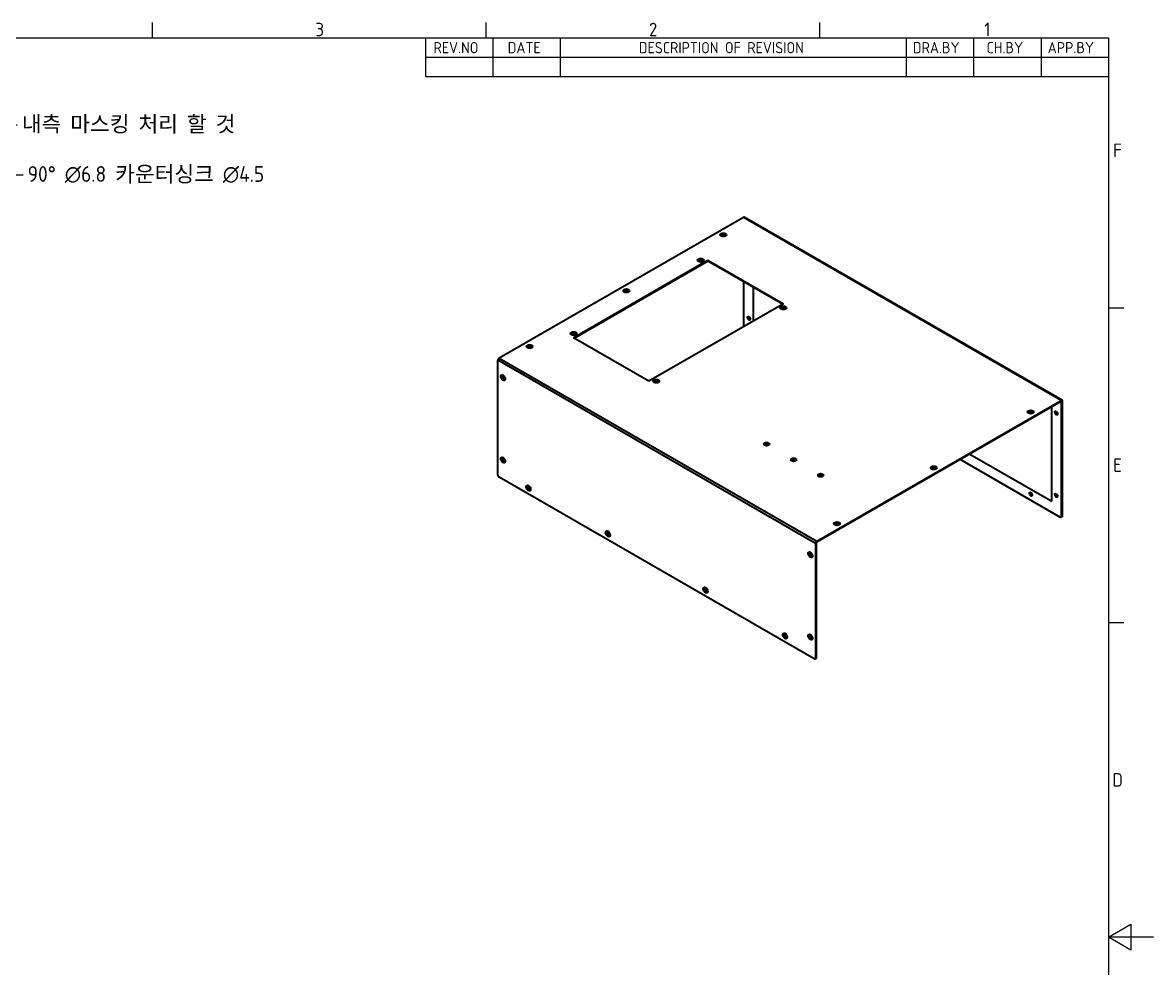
# Model space of a CAD drawing. Header units: millimetres. Extents: x 0 to 1188, y 0 to 840.
# Drawn here: x 685 to 1188, y 406 to 827 of the extents above; entities that cross this region are included whole.
import ezdxf

# ---------------------------------------------------------------- set-up
doc = ezdxf.new("R2010")
doc.units = ezdxf.units.MM
doc.header["$LTSCALE"] = 2
doc.layers.get('0').update_dxf_attribs({"color": 3, "lineweight": 25})
for name, color, linetype, lineweight in [('가시적인 것(ISO)', 3, 'Continuous', 40), ('가시적인 좁은 것(ISO)', 3, 'Continuous', 35), ('경계(ISO)', 7, 'Continuous', 25), ('기호(ISO)', 5, 'Continuous', 25)]:
    doc.layers.add(name, color=color, linetype=linetype, lineweight=lineweight)
doc.styles.add('ISO Proportiona M2B', font='isocp.shx')
doc.styles.add('문자 텍스트_M2B', font='isocp.shx')
doc.styles.add('치수 텍스트_PSTEK_POSCO', font='isocp.shx')
doc.dimstyles.new('치수_PSTEK_POSCO$7', dxfattribs={"dimscale": 2, "dimtxt": 3.5, "dimasz": 2.5, "dimexe": 2, "dimexo": 2.5, "dimgap": 1, "dimtad": 1, "dimrnd": 1e-08, "dimdsep": 46, "dimtxsty": '치수 텍스트_PSTEK_POSCO', "dimcen": 0.09, "dimdle": 10, "dimclrd": 7, "dimclre": 7, "dimclrt": 2, "dimadec": 1, "dimazin": 2, "dimtfac": 1, "dimtmove": 0, "dimatfit": 3, "dimfxl": 0, "dimtolj": 1, "dimlwd": -1, "dimlwe": -1, "dimarcsym": 0})

# ---------------------------------------------------------------- blocks, each defined once
blk = doc.blocks.new('경계 Default Border')
at = {"layer": '경계(ISO)'}
for p, q in [((371.25, 410), (371.25, 413.4000015258789)), ((445.4999923706055, 410), (445.4999923706055, 413.4000015258789)), ((519.7499847412109, 410), (519.7499847412109, 413.4000015258789)), ((584.0000152587891, 350), (587.400016784668, 350)), ((584.0000152587891, 280), (587.400016784668, 280))]:
    blk.add_line(p, q, dxfattribs=at)
at = {"layer": '경계(ISO)', "flags": 128}
for points in [[(10, 10), (10, 410), (584.0000152587891, 410), (584.0000152587891, 10), (10, 10)], [(594.0000152587891, 210), (584.0000152587891, 210), (589.0000152587891, 212.8867530822754), (589.0000152587891, 207.1132469177246), (584.0000152587891, 210)]]:
    blk.add_lwpolyline(points, dxfattribs=at)
at = {"layer": '경계(ISO)', "color": 2, "char_height": 3.00000011920929, "attachment_point": 7, "style": '문자 텍스트_M2B'}
for s, insert in [('3', (407.5435395229536, 410.3713945155963)), ('2', (481.752739416884, 410.3713945155963)), ('1', (556.3610661041481, 410.4)), ('F', (585.0445395201642, 383.4999999403954)), ('E', (585.0445395201642, 313.4713944559917)), ('D', (584.8782702028949, 243.4713944559917))]:
    blk.add_mtext(s, dxfattribs=dict(at, insert=insert))

msp = doc.modelspace()

# ---------------------------------------------------------------- linework, layer by layer
at = {"layer": '가시적인 것(ISO)'}
for p, q in [((1005.546398064905, 740.1848032642758), (896.7933751184298, 677.5581024829683)), ((1147.366980071503, 658.7848895548634), (1005.945623834172, 740.224032313318)), ((929.9283988848292, 686.6548547291002), (989.7496325732022, 721.1036121159573)), ((989.7496325732025, 720.6130838410519), (930.3543069405882, 686.4095905916475)), ((989.7496325732022, 721.1036121159573), (1023.323062543945, 701.7699596251002)), ((989.7496325732022, 721.1036121159573), (989.7496325732025, 720.6130838410519)), ((1022.897154488186, 701.5246954876473), (989.7496325732025, 720.6130838410519)), ((1005.687819421155, 691.6144985231119), (1005.68781942115, 711.4348924521739)), ((1023.323062543945, 701.7699596251002), (963.5018288555715, 667.3212022382431)), ((963.5018288555715, 667.3212022382431), (929.9283988848292, 686.6548547291002)), ((896.2276896934951, 625.5633676218938), (896.2276896934809, 676.5783082120602)), ((1038.21473135576, 596.1189597245135), (1146.967754302235, 658.745660505821)), ((1146.967754302236, 658.2551322309156), (1038.21473135576, 595.6284314496081)), ((1147.109175658486, 607.1581213585389), (1147.109175658473, 658.1730619487057)), ((1147.533439727198, 607.4024387868145), (1147.533439727185, 658.4173793769812)), ((1102.104891099958, 632.4203275161581), (1146.543490233537, 606.8298402296988)), ((1037.083360505876, 543.7959437345991), (896.7933751184445, 624.5835733509862)), ((1146.942716002804, 606.7906111806567), (1147.366980071516, 607.0349286089323)), ((1037.649045930812, 595.1391654536054), (1037.649045930826, 544.124224863439)), ((1038.073309999538, 544.3685422917147), (1038.073309999523, 595.383482881881)), ((1037.906850343856, 544.0010321138325), (1037.482586275144, 543.7567146855569))]:
    msp.add_line(p, q, dxfattribs=at)
for centre, major_axis, ratio, start_param, end_param in [((1005.546398064905, 739.5307655644019), (0.3992257692673453, 0.693266748916241), 0.578093115915639, 0, 0.7834644549746663), ((996.6227104863327, 731.9987177963067), (0.899999999999993, 2.309610835915521e-13), 0.5758617009854835, 5.734490159860872, 9.973473108087916), ((996.6227104863327, 731.8842611988288), (0.8999999999999987, 2.309610835915521e-13), 0.5758617009854833, 0.1106462349596658, 3.030946418630061), ((986.5252256509917, 720.7112526099774), (0.899999999999993, 2.309610835915521e-13), 0.5758617009854835, 5.734490159860872, 9.973473108087916), ((986.5252256509917, 720.5967960124995), (0.8999999999999987, 2.309610835915521e-13), 0.5758617009854833, 0.1106462349596658, 3.030946418630061), ((953.4891968339596, 707.159779254956), (0.8999999999999944, 2.310304725305911e-13), 0.5758617009854832, 5.73449015986087, 9.973473108087916), ((953.4891968339598, 707.045322657478), (0.9000000000000069, 2.309524099741722e-13), 0.5758617009854833, 0.1106462349596658, 3.030946418630061), ((1023.294778272698, 699.5370754927791), (0.9000000000000102, 2.310651670001107e-13), 0.5758617009854833, 5.73449015986087, 9.973473108087834), ((1023.294778272698, 699.4226188953012), (0.8999999999999997, 2.309610835915521e-13), 0.5758617009854833, 0.110646234959666, 3.030946418630061), ((1008.077840341564, 695.3143435705898), (0.4491289904261663, -0.7799250925305435), 0.5780931159156396, 3.220089174092009, 6.204688786677533), ((1008.431393732158, 695.5179414274862), (0.6986450962185743, -1.213216810603029), 0.5780931159156648, 4.127930537968043, 5.296847422801102), ((929.9566831560763, 688.1355955065663), (0.899999999999993, 2.309610835915521e-13), 0.5758617009854835, 5.734490159860872, 9.973473108087916), ((929.9566831560763, 688.0211389090884), (0.8999999999999987, 2.309610835915521e-13), 0.5758617009854833, 0.1106462349596658, 3.030946418630061), ((910.3556831815866, 682.3208407136051), (0.9000000000000086, 2.308570001829935e-13), 0.5758617009854834, 5.734490159860872, 9.973473108087834), ((910.3556831815866, 682.2063841161271), (0.8999999999999987, 2.309610835915521e-13), 0.5758617009854833, 0.1106462349596658, 3.030946418630061), ((896.79337511843, 676.9040647830943), (0.399225769267386, 0.6932667489162161), 0.5780931159156389, 0.7834644549748386, 2.354260781769732), ((898.900553326368, 669.069436553947), (0.4491289904261636, -0.7799250925305384), 0.5780931159156399, 2.602693902525917, 6.822084058243536), ((898.9712640044872, 669.1101561253266), (-0.4491289904254711, 0.779925092529298), 0.578093115915626, 0.07849652049246356, 3.063096133096751), ((966.7262357777822, 666.9614183893681), (0.9000000000000102, 2.310651670001107e-13), 0.5758617009854833, 5.73449015986087, 9.973473108087834), ((966.7262357777822, 666.8469617918902), (0.8999999999999997, 2.309610835915521e-13), 0.5758617009854833, 0.110646234959666, 3.030946418630061), ((1146.967754302236, 658.0916228059472), (0.3992257692673446, 0.6932667489162397), 0.578093115915639, 5.495853435359354, 7.066649762154253), ((1146.967754302236, 658.0916228059472), (0.09980644231683082, 0.1733166872290507), 0.578093115915639, 5.495853435358267, 7.066649762154001), ((1133.405446239079, 653.2307789203293), (0.899999999999993, 2.309610835915521e-13), 0.5758617009854835, 5.734490159860872, 9.973473108087916), ((1133.405446239079, 653.1163223228514), (0.8999999999999987, 2.309610835915521e-13), 0.5758617009854833, 0.1106462349596658, 3.030946418630061), ((1144.860576094301, 653.1725158875529), (0.4491289904261656, -0.7799250925305422), 0.5780931159156398, 3.220089174092009, 6.204688786677533), ((1145.214129484894, 653.3761137444492), (0.6986450962185747, -1.213216810603012), 0.5780931159156716, 4.127930537968031, 5.296847422801102), ((1015.870157070255, 638.9383355940743), (0.8400000000000027, 2.155914335943976e-13), 0.5758617009854833, 5.72982579092454, 9.978137477024575), ((1015.870157070255, 638.7911771116026), (0.8400000000000051, 2.15634801681297e-13), 0.5758617009854833, 0.1527027858924372, 2.988889867697349), ((898.9005533263773, 632.4433253610065), (0.4491289904261642, -0.779925092530539), 0.5780931159156398, 2.602693902525917, 6.822084058243536), ((898.9712640044966, 632.484044932386), (-0.4491289904254719, 0.7799250925292994), 0.5780931159156258, 0.0784965204924637, 3.063096133097055), ((1027.890972350428, 632.0160084596056), (0.8399999999999992, 2.156261280639171e-13), 0.5758617009854834, 5.729825790924539, 9.978137477024575), ((1027.890972350428, 631.8688499771339), (0.8400000000000012, 2.155393918901183e-13), 0.5758617009854833, 0.1527027858924374, 2.988889867697349), ((896.7933751184444, 625.23761105086), (-0.3992257692676882, 0.6932667489160338), 0.5780931159156295, 0.7873318718202178, 2.358128198615397), ((1039.911787630601, 625.0936813251369), (0.8400000000000063, 2.154526557163195e-13), 0.5758617009854832, 5.72982579092454, 9.978137477024575), ((1039.911787630601, 624.9465228426653), (0.8399999999999898, 2.154266348641798e-13), 0.5758617009854834, 0.1527027858924378, 2.98888986769735), ((1090.271932586706, 628.3918403789785), (0.8999999999999944, 2.310304725305911e-13), 0.5758617009854832, 5.734490159860988, 9.973473108087834), ((1090.271932586706, 628.2773837815005), (0.9000000000000069, 2.309524099741722e-13), 0.5758617009854833, 0.1106462349596658, 3.030946418630061), ((910.2142618253652, 619.9437489864836), (0.4491289904261649, -0.7799250925305405), 0.5780931159156399, 2.602693902525917, 6.822084058243536), ((910.2849725034845, 619.9844685578632), (-0.4491289904254709, 0.779925092529298), 0.5780931159156261, 0.07849652049246356, 3.063096133097055), ((1133.546867595325, 617.0770911614424), (0.4491289904261678, -0.7799250925305462), 0.5780931159156399, 3.220089174092083, 6.204688786677658), ((1133.900420985919, 617.2806890183388), (0.6986450962185831, -1.213216810603026), 0.5780931159156715, 4.12793053796803, 5.296847422801115), ((1144.860576094311, 616.5464046946125), (0.4491289904261663, -0.7799250925305435), 0.5780931159156396, 3.220089174091854, 6.204688786677658), ((1145.214129484904, 616.7500025515088), (0.6986450962185743, -1.213216810603029), 0.5780931159156648, 4.127930537968043, 5.296847422801115), ((1047.138418934333, 603.5529018376276), (0.8999999999999947, 2.30891694652513e-13), 0.5758617009854834, 5.734490159860988, 9.973473108087834), ((1047.138418934333, 603.4384452401497), (0.8999999999999898, 2.309524099741722e-13), 0.5758617009854835, 0.1106462349596658, 3.030946418630061), ((1146.543490233537, 607.4838779295727), (0.3992257692677011, -0.6932667489160345), 0.5780931159156397, 5.499720852204828, 7.070517178999784), ((1146.967754302249, 607.7281953578483), (0.3992257692677361, -0.6932667489160598), 0.57809311591564, 0, 0.7873318718199176), ((945.5696008846978, 599.5839632968699), (0.4491289904261649, -0.7799250925305405), 0.5780931159156399, 2.602693902525917, 6.822084058243536), ((945.6403115628171, 599.6246828682496), (-0.4491289904254666, 0.7799250925292905), 0.578093115915626, 0.0784965204924637, 3.063096133097055), ((1038.214731355761, 595.4649220246396), (-0.3992257692673022, -0.6932667489162617), 0.578093115915639, 3.925057108564287, 5.495853435359183), ((1038.21473135576, 595.4649220246396), (0.09980644231684824, 0.173316687229057), 0.578093115915639, 0.7834644549745882, 2.35426078176995), ((1035.683289079114, 590.3014976779696), (0.4491289904261636, -0.7799250925305384), 0.5780931159156399, 2.602693902525917, 6.822084058243536), ((1035.753999757233, 590.3422172493492), (-0.4491289904254711, 0.779925092529298), 0.578093115915626, 0.0784965204924637, 3.063096133097055), ((989.0142415208059, 574.5658586414727), (0.4491289904261649, -0.7799250925305405), 0.5780931159156399, 2.602693902525917, 6.822084058243536), ((989.0849521989251, 574.6065782128522), (-0.4491289904254666, 0.7799250925292905), 0.578093115915626, 0.0784965204924637, 3.063096133097055), ((1024.369580580139, 554.2060729518589), (0.4491289904261649, -0.7799250925305405), 0.5780931159156399, 2.602693902525917, 6.822084058243536), ((1024.440291258258, 554.2467925232386), (-0.4491289904254709, 0.779925092529298), 0.5780931159156261, 0.07849652049246356, 3.063096133097055), ((1035.683289079123, 553.6753864850291), (0.4491289904261642, -0.779925092530539), 0.5780931159156398, 2.602693902525917, 6.822084058243536), ((1035.753999757243, 553.7161060564086), (-0.4491289904254719, 0.7799250925292994), 0.5780931159156258, 0.0784965204924637, 3.063096133097055), ((1037.083360505876, 544.4499814344729), (0.399225769267701, -0.6932667489160343), 0.5780931159156194, 5.499720852205062, 7.070517178999803), ((1037.507624574588, 544.6942988627485), (0.3992257692678467, -0.6932667489160481), 0.5780931159156588, 0, 0.7873318718200331)]:
    msp.add_ellipse(centre, major_axis=major_axis, ratio=ratio, start_param=start_param, end_param=end_param, dxfattribs=at)
for centre, major_axis, ratio in [((996.6227104863326, 732.3747894737344), (1.36, 2.681188604469754e-13), 0.5758617009854834), ((986.5252256509916, 721.0873242874048), (1.36, 2.681188604469754e-13), 0.5758617009854834), ((953.4891968339596, 707.5358509323835), (1.36, 2.681188604469754e-13), 0.5758617009854834), ((1023.294778272698, 699.9131471702066), (1.36, 2.681188604469754e-13), 0.5758617009854834), ((1008.007129663446, 695.2736239992106), (-0.4491289904261648, 0.7799250925305322), 0.5780931159156366), ((929.9566831560762, 688.5116671839938), (1.36, 2.681188604469754e-13), 0.5758617009854834), ((910.3556831815865, 682.6969123910326), (1.36, 2.681188604469754e-13), 0.5758617009854834), ((898.5469999357754, 668.865838697051), (-0.6986450962180722, 1.2132168106023), 0.5780931159156267), ((966.7262357777821, 667.3374900667956), (1.36, 2.681188604469754e-13), 0.5758617009854834), ((1133.405446239079, 653.6068505977569), (1.36, 2.681188604469754e-13), 0.5758617009854834), ((1144.789865416182, 653.1317963161734), (-0.4491289904261648, 0.7799250925305322), 0.5780931159156366), ((1015.870157070254, 639.2817053865081), (1.26, 2.483430128208397e-13), 0.5758617009854834), ((898.5469999357847, 632.2397275041105), (-0.6986450962180719, 1.213216810602301), 0.5780931159156267), ((1027.890972350428, 632.3593782520394), (1.26, 2.483430128208397e-13), 0.5758617009854834), ((1090.271932586706, 628.767912056406), (1.36, 2.681188604469754e-13), 0.5758617009854834), ((1039.911787630601, 625.4370511175707), (1.26, 2.483430128208397e-13), 0.5758617009854834), ((909.8607084347725, 619.7401511295877), (-0.6986450962180705, 1.213216810602298), 0.5780931159156265), ((1133.476156917207, 617.0363715900631), (-0.4491289904261622, 0.7799250925305279), 0.5780931159156366), ((1144.789865416192, 616.5056851232332), (-0.4491289904261648, 0.7799250925305322), 0.5780931159156366), ((1047.138418934333, 603.9289735150551), (1.36, 2.681188604469754e-13), 0.5758617009854834), ((945.2160474941053, 599.380365439974), (-0.6986450962180705, 1.213216810602298), 0.5780931159156265), ((1035.329735688521, 590.0978998210736), (-0.6986450962180722, 1.2132168106023), 0.5780931159156267), ((988.6606881302132, 574.3622607845766), (-0.6986450962180705, 1.213216810602298), 0.5780931159156265), ((1024.016027189546, 554.002475094963), (-0.6986450962180705, 1.213216810602298), 0.5780931159156265), ((1035.329735688531, 553.4717886281331), (-0.6986450962180719, 1.213216810602301), 0.5780931159156267)]:
    msp.add_ellipse(centre, major_axis=major_axis, ratio=ratio, dxfattribs=at)
at = {"layer": '가시적인 좁은 것(ISO)'}
for p, q in [((1146.967754302235, 658.745660505821), (1005.546398064905, 740.1848032642758)), ((1009.93046010827, 708.9917181694203), (1009.930460108273, 694.0576728058677)), ((1037.649045930812, 595.1391654536054), (896.2276896934809, 676.5783082120602)), ((896.7933751184298, 677.5581024829683), (1038.21473135576, 596.1189597245135)), ((1142.866534971365, 613.8525406904731), (1142.866534971354, 655.8933970909184)), ((1147.109175658473, 658.1730619487057), (1146.967206306553, 658.2548166611899)), ((1146.967754302236, 658.2551322309156), (1146.967754302235, 658.745660505821)), ((1147.533439727185, 658.4173793769812), (1147.109175658473, 658.1730619487057)), ((1106.363971657547, 634.8729688906864), (1142.866534971365, 613.8525406904731)), ((1147.533439727198, 607.4024387868145), (1147.109175658486, 607.1581213585389)), ((1038.073309999523, 595.383482881881), (1037.649045930812, 595.1391654536054)), ((1038.21473135576, 596.1189597245135), (1038.21473135576, 595.6284314496081)), ((1038.073309999538, 544.3685422917147), (1037.649045930826, 544.124224863439))]:
    msp.add_line(p, q, dxfattribs=at)
at = {"layer": '기호(ISO)'}
for p, q in [((864.0000305175781, 820), (1168.000030517578, 820)), ((864.0000305175781, 820), (864.0000305175781, 811.44)), ((894.0000305175781, 820), (894.0000305175781, 811.44)), ((924.0000305175781, 820), (924.0000305175781, 811.44)), ((1078.000030517578, 820), (1078.000030517578, 811.44)), ((1108.000030517578, 820), (1108.000030517578, 811.44)), ((1138.000030517578, 820), (1138.000030517578, 811.44)), ((1168.000030517578, 820), (1168.000030517578, 811.44)), ((864.0000305175781, 811.44), (1168.000030517578, 811.44)), ((864.0000305175781, 811.44), (864.0000305175781, 802.8800000000001)), ((894.0000305175781, 811.44), (894.0000305175781, 802.8800000000001)), ((924.0000305175781, 811.44), (924.0000305175781, 802.8800000000001)), ((1078.000030517578, 811.44), (1078.000030517578, 802.8800000000001)), ((1108.000030517578, 811.44), (1108.000030517578, 802.8800000000001)), ((1138.000030517578, 811.44), (1138.000030517578, 802.8800000000001)), ((1168.000030517578, 811.44), (1168.000030517578, 802.8800000000001)), ((864.0000305175781, 802.8800000000001), (1168.000030517578, 802.8800000000001))]:
    msp.add_line(p, q, dxfattribs=at)

# ---------------------------------------------------------------- block references
at = {"xscale": 2, "yscale": 2, "zscale": 2}
msp.add_blockref('경계 Default Border', (0, 0), dxfattribs=at)

# ---------------------------------------------------------------- texts
at = {"layer": '기호(ISO)', "color": 2, "char_height": 5, "attachment_point": 7, "style": 'ISO Proportiona M2B'}
for s, insert in [('REV.NO', (867.5742632540397, 813.1663648418896)), ('DATE', (900.6284940632514, 813.1663648418896)), ('DESCRIPTION OF REVISION', (959.014071384304, 813.1663648418896)), ('DRA.BY', (1080.951498428219, 813.1663648418896)), ('CH.BY', (1113.728613534802, 813.1663648418896)), ('APP.BY', (1140.955498438459, 813.1663648418896))]:
    msp.add_mtext(s, dxfattribs=dict(at, insert=insert))
at = {"layer": '기호(ISO)', "color": 2, "insert": (684.3846749472423, 781.3546964325706), "char_height": 6.99999988079071, "width": 109.6889114379883, "attachment_point": 4, "style": '치수 텍스트_PSTEK_POSCO'}
msp.add_mtext('{\\fISOCP|b0|i0;\\H7.0000;내측 마스킹 처리 할 것}', dxfattribs=at)
at = {"layer": '기호(ISO)', "color": 2, "insert": (686.9754508280677, 759.085091163716), "char_height": 6.99999988079071, "width": 123.0589636325836, "attachment_point": 4, "line_spacing_factor": 0.612500011920929, "style": '치수 텍스트_PSTEK_POSCO'}
msp.add_mtext('{90° \\fAIGDT|b0|i0;\\H7.0000;n\\fisocp|b0|i0;\\H7.0000;6.8 카운터싱크 \\fAIGDT|b0|i0;\\H7.0000;n\\fisocp|b0|i0;\\H7.0000;4.5}', dxfattribs=at)

# ---------------------------------------------------------------- leaders
at = {"layer": '기호(ISO)', "color": 7, "annotation_type": 0, "has_hookline": 1, "hookline_direction": 0}
for points, text_width in [([(653.1140346381728, 740.7963337872935), (677.3846749472423, 781.3546964325706), (682.3846749472423, 781.3546964325706)], 95.74074093950912), ([(651.1277568704409, 726.5402705703866), (679.9754508280677, 759.085091163716), (684.9754508280677, 759.085091163716)], 112.245014572879)]:
    msp.add_leader(points, dimstyle='치수_PSTEK_POSCO$7', override={"dimtad": 0}, dxfattribs=dict(at, text_width=text_width))

doc.saveas('drawing.dxf')
